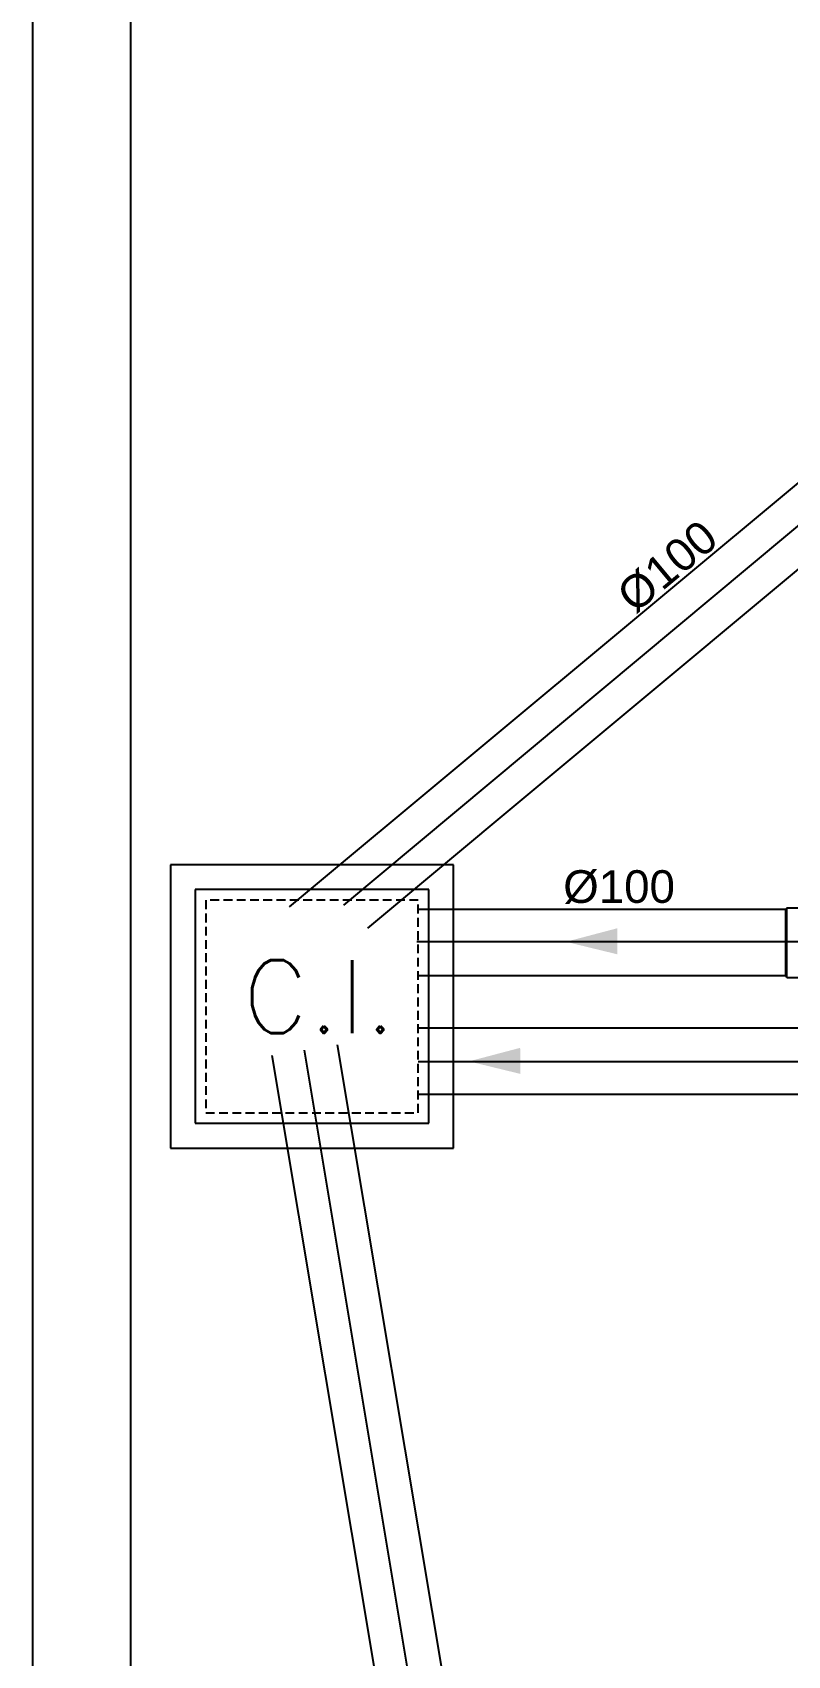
# Model space of a CAD drawing. Header units: millimetres. Extents: x 2502 to 4311, y 2007 to 3121.
# Drawn here: x 3208.9 to 3255.1, y 2801.8 to 2901.1 of the extents above; entities that cross this region are included whole.
import ezdxf
from ezdxf.enums import TextEntityAlignment as Align

# ---------------------------------------------------------------- set-up
doc = ezdxf.new("R2010")
doc.units = ezdxf.units.MM
doc.header["$LTSCALE"] = 20
doc.header["$MEASUREMENT"] = 0
doc.linetypes.add('HIDDEN', pattern=[0.375, 0.25, -0.125])
doc.layers.get('0').update_dxf_attribs({"linetype": 'CONTINUOUS'})
for name, color, linetype in [('A-PEN-08', 8, 'CONTINUOUS'), ('AF', 5, 'CONTINUOUS'), ('Esgoto', 5, 'CONTINUOUS'), ('HIDROGRAFIA', 4, 'CONTINUOUS'), ('Texto-Tubos', 7, 'CONTINUOUS'), ('TigreCad', 3, 'CONTINUOUS'), ('Tinterno', 9, 'CONTINUOUS')]:
    doc.layers.add(name, color=color, linetype=linetype)
doc.styles.add('R80', font='simplex.shx', dxfattribs={"height": 12})
doc.styles.add('TCTUBOS-TXT', font='arial.ttf')

# ---------------------------------------------------------------- blocks, each defined once
blk = doc.blocks.new('inp_cx')
for p, q in [((40, 40), (-40, 40)), ((-40, 40), (-40, -40)), ((40, -40), (40, 40)), ((-40, -40), (40, -40))]:
    blk.add_line(p, q)
at = {"color": 1, "linetype": 'Continuous', "ltscale": 0.5}
for p, q in [((33, 33), (-33, 33)), ((-33, 33), (-33, -33)), ((33, -33), (33, 33)), ((-33, -33), (33, -33))]:
    blk.add_line(p, q, dxfattribs=at)
at = {"color": 1, "linetype": 'HIDDEN', "ltscale": 0.5}
for p, q in [((30, 30), (-30, 30)), ((-30, 30), (-30, -30)), ((30, -30), (30, 30)), ((-30, -30), (30, -30))]:
    blk.add_line(p, q, dxfattribs=at)
at = {"style": 'R80'}
blk.add_text('C.I.', height=20.592, dxfattribs=at).set_placement((-19.56, -7.5))
blk = doc.blocks.new('11031030p')
at = {"layer": 'TigreCad'}
for p, q in [((0, -53.3), (0, 53.2)), ((0, 53.2), (4.4, 53.2)), ((6.2, 56.9), (5.4, 54)), ((7.2, 57.6), (16.6, 57.6)), ((7.2, -56.7), (7.2, 56.6)), ((16.6, -56.7), (16.6, 56.6)), ((17.6, 56.7), (17.8, 54.2)), ((18.8, 53.2), (30.9, 53.2)), ((30.9, 53.2), (31.2, 53)), ((50.9, 53), (31.2, 53)), ((50.9, 53), (53.1, 50.8)), ((53.1, -50.8), (53.1, 50.8)), ((0, -53.3), (4.4, -53.3)), ((6.2, -56.9), (5.4, -54)), ((7.2, -57.7), (16.6, -57.7)), ((17.6, -56.7), (17.8, -54.2)), ((18.8, -53.3), (30.9, -53.3)), ((30.9, -53.3), (31.2, -53)), ((31.2, -53), (50.9, -53)), ((50.9, -53), (53.1, -50.8))]:
    blk.add_line(p, q, dxfattribs=at)
for centre, start, end in [((4.4, 54.2), 270, 345), ((7.2, 56.6), 90, 165), ((16.6, 56.6), 5, 90), ((18.8, 54.2), 185, 270), ((4.4, -54.2), 15, 90), ((7.2, -56.7), 195, 270), ((16.6, -56.7), 270, 355), ((18.8, -54.2), 90, 175)]:
    blk.add_arc(centre, 1, start, end, dxfattribs=at)
at = {"layer": 'Tinterno'}
for p, q in [((5.2, -53.3), (5.2, 53.2)), ((17.9, -53.3), (17.9, 53.2)), ((30.9, 53.2), (30.9, -53.3)), ((31.2, 53), (31.2, -53)), ((50.9, 53), (50.9, -53))]:
    blk.add_line(p, q, dxfattribs=at)

msp = doc.modelspace()

# ---------------------------------------------------------------- hatches: boundary and pattern name
at = {"layer": 'AF'}
h = msp.add_hatch(color=256, dxfattribs=at)
h.paths.add_polyline_path([(3241.528, 2845.492), (3244.671, 2845.522), (3244.663, 2846.319)])
h.paths.add_polyline_path([(3241.528, 2845.492), (3244.679, 2844.725), (3244.671, 2845.522)])
h = msp.add_hatch(color=256, dxfattribs=at)
h.paths.add_polyline_path([(3241.528, 2845.492), (3244.671, 2845.522), (3244.663, 2846.319)])
h.paths.add_polyline_path([(3241.528, 2845.492), (3244.679, 2844.725), (3244.671, 2845.522)])
h = msp.add_hatch(color=256, dxfattribs=at)
h.paths.add_polyline_path([(3235.591, 2838.178), (3238.734, 2838.208), (3238.726, 2839.005)])
h.paths.add_polyline_path([(3235.591, 2838.178), (3238.742, 2837.411), (3238.734, 2838.208)])
h = msp.add_hatch(color=256, dxfattribs=at)
h.paths.add_polyline_path([(3235.591, 2838.178), (3238.734, 2838.208), (3238.726, 2839.005)])
h.paths.add_polyline_path([(3235.591, 2838.178), (3238.742, 2837.411), (3238.734, 2838.208)])

# ---------------------------------------------------------------- linework, layer by layer
at = {"layer": 'A-PEN-08', "linetype": 'Continuous', "ltscale": 0.35}
for p, q in [((3208.887, 2957.748), (3208.887, 2157.748)), ((3208.887, 2957.748), (3208.887, 2157.748)), ((3214.887, 2951.748), (3214.887, 2461.748)), ((3214.887, 2951.748), (3214.887, 2461.748))]:
    msp.add_line(p, q, dxfattribs=at)
at = {"layer": 'Esgoto'}
for p, q in [((3227.94, 2847.742), (3277.413, 2889.043)), ((3227.94, 2847.742), (3277.413, 2889.043)), ((3278.206, 2845.492), (3232.414, 2845.492)), ((3278.206, 2845.492), (3232.414, 2845.492)), ((3249.861, 2692.9), (3225.526, 2838.854)), ((3249.861, 2692.9), (3225.526, 2838.854)), ((3232.489, 2838.178), (3268.379, 2838.178)), ((3232.489, 2838.178), (3268.379, 2838.178))]:
    msp.add_line(p, q, dxfattribs=at)
at = {"layer": 'TigreCad'}
for p, q in [((3272.66, 2887.68), (3224.595, 2847.623)), ((3272.66, 2887.68), (3224.595, 2847.623)), ((3275.262, 2884.558), (3229.389, 2846.329)), ((3275.262, 2884.558), (3229.389, 2846.329)), ((3254.952, 2847.469), (3232.481, 2847.469)), ((3254.952, 2847.469), (3232.481, 2847.469)), ((3254.952, 2843.405), (3232.481, 2843.405)), ((3254.952, 2843.405), (3232.481, 2843.405)), ((3265.223, 2840.21), (3232.489, 2840.21)), ((3265.223, 2840.21), (3232.489, 2840.21)), ((3223.525, 2838.529), (3248.15, 2691.189)), ((3223.525, 2838.529), (3248.15, 2691.189)), ((3227.534, 2839.199), (3251.681, 2694.719)), ((3227.534, 2839.199), (3251.681, 2694.719)), ((3271.534, 2836.146), (3232.489, 2836.146)), ((3271.534, 2836.146), (3232.489, 2836.146))]:
    msp.add_line(p, q, dxfattribs=at)

# ---------------------------------------------------------------- block references
at = {"layer": 'Esgoto', "xscale": 0.04, "yscale": 0.04, "zscale": 0.04, "rotation": 180}
msp.add_blockref('11031030p', (3257.076, 2845.437), dxfattribs=at)
msp.add_blockref('11031030p', (3257.076, 2845.437), dxfattribs=at)
at = {"layer": 'HIDROGRAFIA', "xscale": 0.2165999993982479, "yscale": 0.2165999993916815, "zscale": 0.21659999939352}
msp.add_blockref('inp_cx', (3225.991, 2841.538), dxfattribs=at)
msp.add_blockref('inp_cx', (3225.991, 2841.538), dxfattribs=at)

# ---------------------------------------------------------------- texts
at = {"layer": 'Texto-Tubos', "style": 'TCTUBOS-TXT'}
msp.add_text('%%C100', height=2, rotation=39.8071, dxfattribs=at).set_placement((3248.36, 2867.71), align=Align.CENTER)
msp.add_text('%%C100', height=2, rotation=39.8071, dxfattribs=at).set_placement((3248.36, 2867.71), align=Align.CENTER)
msp.add_text('%%C100', height=2, dxfattribs=at).set_placement((3244.779, 2847.871), align=Align.CENTER)
msp.add_text('%%C100', height=2, dxfattribs=at).set_placement((3244.779, 2847.871), align=Align.CENTER)

doc.saveas('drawing.dxf')
